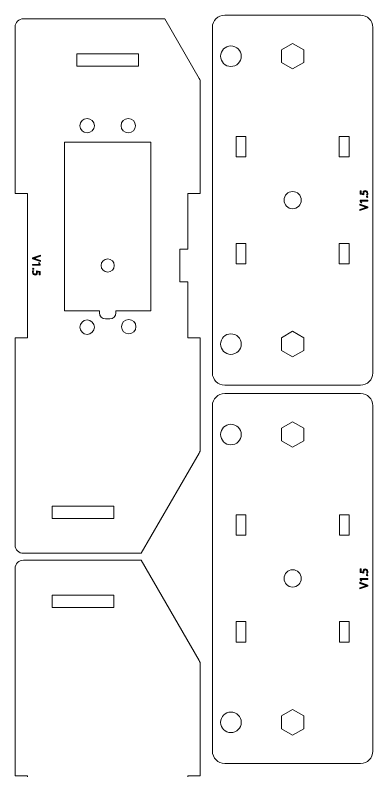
# Model space of a CAD drawing. Header units: inches. Extents: x 4 to 407, y 4 to 300.
# Drawn here: x 319.6 to 406.6, y 114.9 to 298.7 of the extents above; entities that cross this region are included whole.
import ezdxf

# ---------------------------------------------------------------- set-up
doc = ezdxf.new("R2010")
doc.units = ezdxf.units.IN
doc.header["$MEASUREMENT"] = 0
doc.layers.add('Ebene 1', color=7, linetype='Continuous')

# ---------------------------------------------------------------- blocks, each defined once
blk = doc.blocks.new('block 142')
at = {"layer": 'Ebene 1'}
h = blk.add_hatch(color=250, dxfattribs=at)
h.dxf.hatch_style = 2
edge = h.paths.add_edge_path()
edge.add_spline(control_points=[(403.68, 256.01), (403.68, 256.01), (403.68, 255.31), (403.68, 255.31), (403.68, 255.31), (404.15, 255.24), (404.15, 255.24), (404.14, 255.29), (404.14, 255.33), (404.14, 255.39), (404.14, 255.53), (404.17, 255.68), (404.23, 255.79), (404.32, 255.93), (404.47, 256.05), (404.71, 256.05), (405.06, 256.05), (405.33, 255.77), (405.33, 255.37), (405.33, 255.17), (405.28, 255), (405.22, 254.91), (405.22, 254.91), (405.03, 254.97), (405.03, 254.97), (405.08, 255.05), (405.13, 255.2), (405.13, 255.36), (405.13, 255.6), (404.98, 255.8), (404.73, 255.8), (404.5, 255.8), (404.33, 255.64), (404.33, 255.27), (404.33, 255.17), (404.34, 255.09), (404.35, 255.02), (404.35, 255.02), (403.47, 255.14), (403.47, 255.14), (403.47, 255.14), (403.47, 256.01), (403.47, 256.01), (403.47, 256.01), (403.68, 256.01), (403.68, 256.01)], knot_values=[0, 0, 0, 0, 1, 1, 1, 2, 2, 2, 3, 3, 3, 4, 4, 4, 5, 5, 5, 6, 6, 6, 7, 7, 7, 8, 8, 8, 9, 9, 9, 10, 10, 10, 11, 11, 11, 12, 12, 12, 13, 13, 13, 14, 14, 14, 15, 15, 15, 15], degree=3, periodic=1)
h = blk.add_hatch(color=250, dxfattribs=at)
h.dxf.hatch_style = 2
h.paths.add_polyline_path([(403.7, 253.43), (403.7, 253.42), (403.87, 253.1), (403.68, 253.05), (403.47, 253.45), (403.47, 253.67), (405.3, 253.67), (405.3, 253.43)])
h = blk.add_hatch(color=250, dxfattribs=at)
h.dxf.hatch_style = 2
edge = h.paths.add_edge_path()
edge.add_spline(control_points=[(405.15, 254.35), (405.05, 254.35), (404.98, 254.43), (404.98, 254.52), (404.98, 254.62), (405.05, 254.69), (405.15, 254.69), (405.26, 254.69), (405.33, 254.63), (405.33, 254.52), (405.33, 254.42), (405.26, 254.35), (405.15, 254.35)], knot_values=[0, 0, 0, 0, 1, 1, 1, 2, 2, 2, 3, 3, 3, 4, 4, 4, 4], degree=3, periodic=1)
h = blk.add_hatch(color=250, dxfattribs=at)
h.dxf.hatch_style = 2
edge = h.paths.add_edge_path()
edge.add_spline(control_points=[(405.3, 251.82), (405.3, 251.82), (403.4, 251.2), (403.4, 251.2), (403.4, 251.2), (403.4, 251.46), (403.4, 251.46), (403.4, 251.46), (404.34, 251.76), (404.34, 251.76), (404.59, 251.84), (404.82, 251.91), (405.05, 251.96), (405.05, 251.96), (405.05, 251.97), (405.05, 251.97), (404.83, 252.02), (404.59, 252.1), (404.34, 252.18), (404.34, 252.18), (403.4, 252.51), (403.4, 252.51), (403.4, 252.51), (403.4, 252.77), (403.4, 252.77), (403.4, 252.77), (405.3, 252.09), (405.3, 252.09), (405.3, 252.09), (405.3, 251.82), (405.3, 251.82)], knot_values=[0, 0, 0, 0, 1, 1, 1, 2, 2, 2, 3, 3, 3, 4, 4, 4, 5, 5, 5, 6, 6, 6, 7, 7, 7, 8, 8, 8, 9, 9, 9, 10, 10, 10, 10], degree=3, periodic=1)
at = {"layer": 'Ebene 1', "lineweight": 0}
blk.add_lwpolyline([(403.7, 253.43), (403.7, 253.42), (403.87, 253.1), (403.68, 253.05), (403.47, 253.45), (403.47, 253.67), (405.3, 253.67), (405.3, 253.43), (403.7, 253.43)], dxfattribs=at)
for points, knots in [([(403.68, 256.01), (403.68, 256.01), (403.68, 255.31), (403.68, 255.31), (403.68, 255.31), (404.15, 255.24), (404.15, 255.24), (404.14, 255.29), (404.14, 255.33), (404.14, 255.39), (404.14, 255.53), (404.17, 255.68), (404.23, 255.79), (404.32, 255.93), (404.47, 256.05), (404.71, 256.05), (405.06, 256.05), (405.33, 255.77), (405.33, 255.37), (405.33, 255.17), (405.28, 255), (405.22, 254.91), (405.22, 254.91), (405.03, 254.97), (405.03, 254.97), (405.08, 255.05), (405.13, 255.2), (405.13, 255.36), (405.13, 255.6), (404.98, 255.8), (404.73, 255.8), (404.5, 255.8), (404.33, 255.64), (404.33, 255.27), (404.33, 255.17), (404.34, 255.09), (404.35, 255.02), (404.35, 255.02), (403.47, 255.14), (403.47, 255.14), (403.47, 255.14), (403.47, 256.01), (403.47, 256.01), (403.47, 256.01), (403.68, 256.01), (403.68, 256.01)], [0, 0, 0, 0, 1, 1, 1, 2, 2, 2, 3, 3, 3, 4, 4, 4, 5, 5, 5, 6, 6, 6, 7, 7, 7, 8, 8, 8, 9, 9, 9, 10, 10, 10, 11, 11, 11, 12, 12, 12, 13, 13, 13, 14, 14, 14, 15, 15, 15, 15]), ([(405.15, 254.35), (405.05, 254.35), (404.98, 254.43), (404.98, 254.52), (404.98, 254.62), (405.05, 254.69), (405.15, 254.69), (405.26, 254.69), (405.33, 254.63), (405.33, 254.52), (405.33, 254.42), (405.26, 254.35), (405.15, 254.35)], [0, 0, 0, 0, 1, 1, 1, 2, 2, 2, 3, 3, 3, 4, 4, 4, 4]), ([(405.3, 251.82), (405.3, 251.82), (403.4, 251.2), (403.4, 251.2), (403.4, 251.2), (403.4, 251.46), (403.4, 251.46), (403.4, 251.46), (404.34, 251.76), (404.34, 251.76), (404.59, 251.84), (404.82, 251.91), (405.05, 251.96), (405.05, 251.96), (405.05, 251.97), (405.05, 251.97), (404.83, 252.02), (404.59, 252.1), (404.34, 252.18), (404.34, 252.18), (403.4, 252.51), (403.4, 252.51), (403.4, 252.51), (403.4, 252.77), (403.4, 252.77), (403.4, 252.77), (405.3, 252.09), (405.3, 252.09), (405.3, 252.09), (405.3, 251.82), (405.3, 251.82)], [0, 0, 0, 0, 1, 1, 1, 2, 2, 2, 3, 3, 3, 4, 4, 4, 5, 5, 5, 6, 6, 6, 7, 7, 7, 8, 8, 8, 9, 9, 9, 10, 10, 10, 10])]:
    blk.add_open_spline(points, degree=3, knots=knots, dxfattribs=at)
blk = doc.blocks.new('block 141')
at = {"layer": 'Ebene 1', "lineweight": 0}
for points in [[(389.74, 287.16), (387.05, 285.61), (384.37, 287.16), (384.37, 290.26), (387.05, 291.81), (389.74, 290.26), (389.74, 287.16)], [(375.71, 269.21), (375.71, 264.21), (373.31, 264.21), (373.31, 269.21), (375.71, 269.21)], [(400.8, 269.21), (400.8, 264.21), (398.4, 264.21), (398.4, 269.21), (400.8, 269.21)], [(375.71, 243.21), (375.71, 238.21), (373.31, 238.21), (373.31, 243.21), (375.71, 243.21)], [(400.8, 243.21), (400.8, 238.21), (398.4, 238.21), (398.4, 243.21), (400.8, 243.21)], [(389.74, 217.16), (387.05, 215.61), (384.37, 217.16), (384.37, 220.26), (387.05, 221.81), (389.74, 220.26), (389.74, 217.16)]]:
    blk.add_lwpolyline(points, dxfattribs=at)
for points in [[(369.56, 288.71), (369.56, 290.09), (370.67, 291.21), (372.06, 291.21), (373.44, 291.21), (374.56, 290.09), (374.56, 288.71), (374.56, 287.33), (373.44, 286.21), (372.06, 286.21), (370.67, 286.21), (369.56, 287.33), (369.56, 288.71)], [(389.16, 253.71), (389.16, 254.87), (388.21, 255.81), (387.06, 255.81), (385.9, 255.81), (384.96, 254.87), (384.96, 253.71), (384.96, 252.55), (385.9, 251.61), (387.06, 251.61), (388.21, 251.61), (389.16, 252.55), (389.16, 253.71)], [(369.56, 218.71), (369.56, 220.09), (370.67, 221.21), (372.06, 221.21), (373.44, 221.21), (374.56, 220.09), (374.56, 218.71), (374.56, 217.33), (373.44, 216.21), (372.06, 216.21), (370.67, 216.21), (369.56, 217.33), (369.56, 218.71)]]:
    blk.add_open_spline(points, degree=3, knots=[0, 0, 0, 0, 1, 1, 1, 2, 2, 2, 3, 3, 3, 4, 4, 4, 4], dxfattribs=at)
at = {"layer": 'Ebene 1'}
blk.add_blockref('block 142', (0, 0), dxfattribs=at)
blk = doc.blocks.new('block 140')
at = {"layer": 'Ebene 1', "lineweight": 0}
blk.add_open_spline([(403.55, 298.71), (405.21, 298.71), (406.55, 297.37), (406.55, 295.71), (406.55, 295.71), (406.55, 211.71), (406.55, 211.71), (406.55, 210.06), (405.21, 208.71), (403.55, 208.71), (403.55, 208.71), (370.55, 208.71), (370.55, 208.71), (368.9, 208.71), (367.55, 210.06), (367.55, 211.71), (367.55, 211.71), (367.55, 295.71), (367.55, 295.71), (367.55, 297.37), (368.9, 298.71), (370.55, 298.71), (370.55, 298.71), (403.55, 298.71), (403.55, 298.71)], degree=3, knots=[0, 0, 0, 0, 1, 1, 1, 2, 2, 2, 3, 3, 3, 4, 4, 4, 5, 5, 5, 6, 6, 6, 7, 7, 7, 8, 8, 8, 8], dxfattribs=at)
at = {"layer": 'Ebene 1'}
blk.add_blockref('block 141', (0, 0), dxfattribs=at)
blk = doc.blocks.new('block 145')
at = {"layer": 'Ebene 1'}
h = blk.add_hatch(color=250, dxfattribs=at)
h.dxf.hatch_style = 2
edge = h.paths.add_edge_path()
edge.add_spline(control_points=[(403.68, 164.01), (403.68, 164.01), (403.68, 163.31), (403.68, 163.31), (403.68, 163.31), (404.15, 163.24), (404.15, 163.24), (404.14, 163.29), (404.14, 163.33), (404.14, 163.39), (404.14, 163.53), (404.17, 163.68), (404.24, 163.79), (404.32, 163.93), (404.48, 164.05), (404.71, 164.05), (405.07, 164.05), (405.33, 163.77), (405.33, 163.37), (405.33, 163.17), (405.28, 163), (405.22, 162.91), (405.22, 162.91), (405.03, 162.97), (405.03, 162.97), (405.08, 163.05), (405.13, 163.2), (405.13, 163.37), (405.13, 163.6), (404.98, 163.8), (404.74, 163.8), (404.5, 163.8), (404.33, 163.64), (404.33, 163.27), (404.33, 163.17), (404.34, 163.09), (404.35, 163.02), (404.35, 163.02), (403.47, 163.14), (403.47, 163.14), (403.47, 163.14), (403.47, 164.01), (403.47, 164.01), (403.47, 164.01), (403.68, 164.01), (403.68, 164.01)], knot_values=[0, 0, 0, 0, 1, 1, 1, 2, 2, 2, 3, 3, 3, 4, 4, 4, 5, 5, 5, 6, 6, 6, 7, 7, 7, 8, 8, 8, 9, 9, 9, 10, 10, 10, 11, 11, 11, 12, 12, 12, 13, 13, 13, 14, 14, 14, 15, 15, 15, 15], degree=3, periodic=1)
h = blk.add_hatch(color=250, dxfattribs=at)
h.dxf.hatch_style = 2
edge = h.paths.add_edge_path()
edge.add_spline(control_points=[(405.16, 162.35), (405.05, 162.35), (404.98, 162.43), (404.98, 162.52), (404.98, 162.62), (405.05, 162.69), (405.16, 162.69), (405.26, 162.69), (405.33, 162.63), (405.33, 162.52), (405.33, 162.42), (405.26, 162.35), (405.16, 162.35)], knot_values=[0, 0, 0, 0, 1, 1, 1, 2, 2, 2, 3, 3, 3, 4, 4, 4, 4], degree=3, periodic=1)
h = blk.add_hatch(color=250, dxfattribs=at)
h.dxf.hatch_style = 2
edge = h.paths.add_edge_path()
edge.add_spline(control_points=[(405.3, 159.82), (405.3, 159.82), (403.4, 159.2), (403.4, 159.2), (403.4, 159.2), (403.4, 159.46), (403.4, 159.46), (403.4, 159.46), (404.34, 159.76), (404.34, 159.76), (404.59, 159.84), (404.83, 159.91), (405.05, 159.96), (405.05, 159.96), (405.05, 159.97), (405.05, 159.97), (404.83, 160.02), (404.59, 160.1), (404.34, 160.18), (404.34, 160.18), (403.4, 160.51), (403.4, 160.51), (403.4, 160.51), (403.4, 160.77), (403.4, 160.77), (403.4, 160.77), (405.3, 160.09), (405.3, 160.09), (405.3, 160.09), (405.3, 159.82), (405.3, 159.82)], knot_values=[0, 0, 0, 0, 1, 1, 1, 2, 2, 2, 3, 3, 3, 4, 4, 4, 5, 5, 5, 6, 6, 6, 7, 7, 7, 8, 8, 8, 9, 9, 9, 10, 10, 10, 10], degree=3, periodic=1)
h = blk.add_hatch(color=250, dxfattribs=at)
h.dxf.hatch_style = 2
h.paths.add_polyline_path([(403.7, 161.43), (403.7, 161.42), (403.87, 161.1), (403.68, 161.05), (403.47, 161.45), (403.47, 161.67), (405.3, 161.67), (405.3, 161.43)])
at = {"layer": 'Ebene 1', "lineweight": 0}
blk.add_lwpolyline([(403.7, 161.43), (403.7, 161.42), (403.87, 161.1), (403.68, 161.05), (403.47, 161.45), (403.47, 161.67), (405.3, 161.67), (405.3, 161.43), (403.7, 161.43)], dxfattribs=at)
for points, knots in [([(403.68, 164.01), (403.68, 164.01), (403.68, 163.31), (403.68, 163.31), (403.68, 163.31), (404.15, 163.24), (404.15, 163.24), (404.14, 163.29), (404.14, 163.33), (404.14, 163.39), (404.14, 163.53), (404.17, 163.68), (404.24, 163.79), (404.32, 163.93), (404.48, 164.05), (404.71, 164.05), (405.07, 164.05), (405.33, 163.77), (405.33, 163.37), (405.33, 163.17), (405.28, 163), (405.22, 162.91), (405.22, 162.91), (405.03, 162.97), (405.03, 162.97), (405.08, 163.05), (405.13, 163.2), (405.13, 163.37), (405.13, 163.6), (404.98, 163.8), (404.74, 163.8), (404.5, 163.8), (404.33, 163.64), (404.33, 163.27), (404.33, 163.17), (404.34, 163.09), (404.35, 163.02), (404.35, 163.02), (403.47, 163.14), (403.47, 163.14), (403.47, 163.14), (403.47, 164.01), (403.47, 164.01), (403.47, 164.01), (403.68, 164.01), (403.68, 164.01)], [0, 0, 0, 0, 1, 1, 1, 2, 2, 2, 3, 3, 3, 4, 4, 4, 5, 5, 5, 6, 6, 6, 7, 7, 7, 8, 8, 8, 9, 9, 9, 10, 10, 10, 11, 11, 11, 12, 12, 12, 13, 13, 13, 14, 14, 14, 15, 15, 15, 15]), ([(405.16, 162.35), (405.05, 162.35), (404.98, 162.43), (404.98, 162.52), (404.98, 162.62), (405.05, 162.69), (405.16, 162.69), (405.26, 162.69), (405.33, 162.63), (405.33, 162.52), (405.33, 162.42), (405.26, 162.35), (405.16, 162.35)], [0, 0, 0, 0, 1, 1, 1, 2, 2, 2, 3, 3, 3, 4, 4, 4, 4]), ([(405.3, 159.82), (405.3, 159.82), (403.4, 159.2), (403.4, 159.2), (403.4, 159.2), (403.4, 159.46), (403.4, 159.46), (403.4, 159.46), (404.34, 159.76), (404.34, 159.76), (404.59, 159.84), (404.83, 159.91), (405.05, 159.96), (405.05, 159.96), (405.05, 159.97), (405.05, 159.97), (404.83, 160.02), (404.59, 160.1), (404.34, 160.18), (404.34, 160.18), (403.4, 160.51), (403.4, 160.51), (403.4, 160.51), (403.4, 160.77), (403.4, 160.77), (403.4, 160.77), (405.3, 160.09), (405.3, 160.09), (405.3, 160.09), (405.3, 159.82), (405.3, 159.82)], [0, 0, 0, 0, 1, 1, 1, 2, 2, 2, 3, 3, 3, 4, 4, 4, 5, 5, 5, 6, 6, 6, 7, 7, 7, 8, 8, 8, 9, 9, 9, 10, 10, 10, 10])]:
    blk.add_open_spline(points, degree=3, knots=knots, dxfattribs=at)
blk = doc.blocks.new('block 144')
at = {"layer": 'Ebene 1', "lineweight": 0}
for points in [[(389.74, 195.16), (387.06, 193.61), (384.37, 195.16), (384.37, 198.26), (387.06, 199.81), (389.74, 198.26), (389.74, 195.16)], [(375.71, 177.21), (375.71, 172.21), (373.31, 172.21), (373.31, 177.21), (375.71, 177.21)], [(400.81, 177.21), (400.81, 172.21), (398.41, 172.21), (398.41, 177.21), (400.81, 177.21)], [(375.71, 151.21), (375.71, 146.21), (373.31, 146.21), (373.31, 151.21), (375.71, 151.21)], [(400.81, 151.21), (400.81, 146.21), (398.41, 146.21), (398.41, 151.21), (400.81, 151.21)], [(389.74, 125.16), (387.06, 123.61), (384.37, 125.16), (384.37, 128.26), (387.06, 129.81), (389.74, 128.26), (389.74, 125.16)]]:
    blk.add_lwpolyline(points, dxfattribs=at)
for points in [[(369.56, 196.71), (369.56, 198.09), (370.68, 199.21), (372.06, 199.21), (373.44, 199.21), (374.56, 198.09), (374.56, 196.71), (374.56, 195.33), (373.44, 194.21), (372.06, 194.21), (370.68, 194.21), (369.56, 195.33), (369.56, 196.71)], [(389.16, 161.71), (389.16, 162.87), (388.21, 163.81), (387.06, 163.81), (385.9, 163.81), (384.96, 162.87), (384.96, 161.71), (384.96, 160.55), (385.9, 159.61), (387.06, 159.61), (388.21, 159.61), (389.16, 160.55), (389.16, 161.71)], [(369.56, 126.71), (369.56, 128.09), (370.68, 129.21), (372.06, 129.21), (373.44, 129.21), (374.56, 128.09), (374.56, 126.71), (374.56, 125.33), (373.44, 124.21), (372.06, 124.21), (370.68, 124.21), (369.56, 125.33), (369.56, 126.71)]]:
    blk.add_open_spline(points, degree=3, knots=[0, 0, 0, 0, 1, 1, 1, 2, 2, 2, 3, 3, 3, 4, 4, 4, 4], dxfattribs=at)
at = {"layer": 'Ebene 1'}
blk.add_blockref('block 145', (0, 0), dxfattribs=at)
blk = doc.blocks.new('block 143')
at = {"layer": 'Ebene 1', "lineweight": 0}
blk.add_open_spline([(403.56, 206.71), (405.21, 206.71), (406.56, 205.37), (406.56, 203.71), (406.56, 203.71), (406.56, 119.71), (406.56, 119.71), (406.56, 118.06), (405.21, 116.71), (403.56, 116.71), (403.56, 116.71), (370.56, 116.71), (370.56, 116.71), (368.9, 116.71), (367.56, 118.06), (367.56, 119.71), (367.56, 119.71), (367.56, 203.71), (367.56, 203.71), (367.56, 205.37), (368.9, 206.71), (370.56, 206.71), (370.56, 206.71), (403.56, 206.71), (403.56, 206.71)], degree=3, knots=[0, 0, 0, 0, 1, 1, 1, 2, 2, 2, 3, 3, 3, 4, 4, 4, 5, 5, 5, 6, 6, 6, 7, 7, 7, 8, 8, 8, 8], dxfattribs=at)
at = {"layer": 'Ebene 1'}
blk.add_blockref('block 144', (0, 0), dxfattribs=at)
blk = doc.blocks.new('block 150')
at = {"layer": 'Ebene 1'}
h = blk.add_hatch(color=250, dxfattribs=at)
h.dxf.hatch_style = 2
edge = h.paths.add_edge_path()
edge.add_spline(control_points=[(323.87, 239.71), (323.87, 239.71), (325.77, 240.33), (325.77, 240.33), (325.77, 240.33), (325.77, 240.07), (325.77, 240.07), (325.77, 240.07), (324.83, 239.77), (324.83, 239.77), (324.58, 239.69), (324.35, 239.62), (324.12, 239.57), (324.12, 239.57), (324.12, 239.56), (324.12, 239.56), (324.34, 239.51), (324.58, 239.43), (324.83, 239.35), (324.83, 239.35), (325.77, 239.02), (325.77, 239.02), (325.77, 239.02), (325.77, 238.76), (325.77, 238.76), (325.77, 238.76), (323.87, 239.44), (323.87, 239.44), (323.87, 239.44), (323.87, 239.71), (323.87, 239.71)], knot_values=[0, 0, 0, 0, 1, 1, 1, 2, 2, 2, 3, 3, 3, 4, 4, 4, 5, 5, 5, 6, 6, 6, 7, 7, 7, 8, 8, 8, 9, 9, 9, 10, 10, 10, 10], degree=3, periodic=1)
h = blk.add_hatch(color=250, dxfattribs=at)
h.dxf.hatch_style = 2
edge = h.paths.add_edge_path()
edge.add_spline(control_points=[(324.02, 237.18), (324.12, 237.18), (324.19, 237.1), (324.19, 237.01), (324.19, 236.91), (324.12, 236.84), (324.02, 236.84), (323.92, 236.84), (323.84, 236.9), (323.84, 237.01), (323.84, 237.11), (323.92, 237.18), (324.02, 237.18)], knot_values=[0, 0, 0, 0, 1, 1, 1, 2, 2, 2, 3, 3, 3, 4, 4, 4, 4], degree=3, periodic=1)
h = blk.add_hatch(color=250, dxfattribs=at)
h.dxf.hatch_style = 2
h.paths.add_polyline_path([(325.47, 238.1), (325.47, 238.11), (325.3, 238.43), (325.49, 238.48), (325.7, 238.08), (325.7, 237.86), (323.87, 237.86), (323.87, 238.1)])
h = blk.add_hatch(color=250, dxfattribs=at)
h.dxf.hatch_style = 2
edge = h.paths.add_edge_path()
edge.add_spline(control_points=[(325.49, 235.52), (325.49, 235.52), (325.49, 236.22), (325.49, 236.22), (325.49, 236.22), (325.02, 236.29), (325.02, 236.29), (325.03, 236.24), (325.04, 236.2), (325.04, 236.14), (325.04, 236), (325, 235.86), (324.94, 235.74), (324.85, 235.6), (324.7, 235.48), (324.47, 235.48), (324.11, 235.48), (323.84, 235.76), (323.84, 236.16), (323.84, 236.36), (323.9, 236.53), (323.95, 236.62), (323.95, 236.62), (324.14, 236.56), (324.14, 236.56), (324.1, 236.48), (324.04, 236.33), (324.04, 236.17), (324.04, 235.93), (324.19, 235.73), (324.44, 235.73), (324.67, 235.73), (324.84, 235.89), (324.84, 236.26), (324.84, 236.36), (324.83, 236.44), (324.82, 236.51), (324.82, 236.51), (325.7, 236.39), (325.7, 236.39), (325.7, 236.39), (325.7, 235.52), (325.7, 235.52), (325.7, 235.52), (325.49, 235.52), (325.49, 235.52)], knot_values=[0, 0, 0, 0, 1, 1, 1, 2, 2, 2, 3, 3, 3, 4, 4, 4, 5, 5, 5, 6, 6, 6, 7, 7, 7, 8, 8, 8, 9, 9, 9, 10, 10, 10, 11, 11, 11, 12, 12, 12, 13, 13, 13, 14, 14, 14, 15, 15, 15, 15], degree=3, periodic=1)
at = {"layer": 'Ebene 1', "lineweight": 0}
blk.add_lwpolyline([(325.47, 238.1), (325.47, 238.11), (325.3, 238.43), (325.49, 238.48), (325.7, 238.08), (325.7, 237.86), (323.87, 237.86), (323.87, 238.1), (325.47, 238.1)], dxfattribs=at)
for points, knots in [([(323.87, 239.71), (323.87, 239.71), (325.77, 240.33), (325.77, 240.33), (325.77, 240.33), (325.77, 240.07), (325.77, 240.07), (325.77, 240.07), (324.83, 239.77), (324.83, 239.77), (324.58, 239.69), (324.35, 239.62), (324.12, 239.57), (324.12, 239.57), (324.12, 239.56), (324.12, 239.56), (324.34, 239.51), (324.58, 239.43), (324.83, 239.35), (324.83, 239.35), (325.77, 239.02), (325.77, 239.02), (325.77, 239.02), (325.77, 238.76), (325.77, 238.76), (325.77, 238.76), (323.87, 239.44), (323.87, 239.44), (323.87, 239.44), (323.87, 239.71), (323.87, 239.71)], [0, 0, 0, 0, 1, 1, 1, 2, 2, 2, 3, 3, 3, 4, 4, 4, 5, 5, 5, 6, 6, 6, 7, 7, 7, 8, 8, 8, 9, 9, 9, 10, 10, 10, 10]), ([(324.02, 237.18), (324.12, 237.18), (324.19, 237.1), (324.19, 237.01), (324.19, 236.91), (324.12, 236.84), (324.02, 236.84), (323.92, 236.84), (323.84, 236.9), (323.84, 237.01), (323.84, 237.11), (323.92, 237.18), (324.02, 237.18)], [0, 0, 0, 0, 1, 1, 1, 2, 2, 2, 3, 3, 3, 4, 4, 4, 4]), ([(325.49, 235.52), (325.49, 235.52), (325.49, 236.22), (325.49, 236.22), (325.49, 236.22), (325.02, 236.29), (325.02, 236.29), (325.03, 236.24), (325.04, 236.2), (325.04, 236.14), (325.04, 236), (325, 235.86), (324.94, 235.74), (324.85, 235.6), (324.7, 235.48), (324.47, 235.48), (324.11, 235.48), (323.84, 235.76), (323.84, 236.16), (323.84, 236.36), (323.9, 236.53), (323.95, 236.62), (323.95, 236.62), (324.14, 236.56), (324.14, 236.56), (324.1, 236.48), (324.04, 236.33), (324.04, 236.17), (324.04, 235.93), (324.19, 235.73), (324.44, 235.73), (324.67, 235.73), (324.84, 235.89), (324.84, 236.26), (324.84, 236.36), (324.83, 236.44), (324.82, 236.51), (324.82, 236.51), (325.7, 236.39), (325.7, 236.39), (325.7, 236.39), (325.7, 235.52), (325.7, 235.52), (325.7, 235.52), (325.49, 235.52), (325.49, 235.52)], [0, 0, 0, 0, 1, 1, 1, 2, 2, 2, 3, 3, 3, 4, 4, 4, 5, 5, 5, 6, 6, 6, 7, 7, 7, 8, 8, 8, 9, 9, 9, 10, 10, 10, 11, 11, 11, 12, 12, 12, 13, 13, 13, 14, 14, 14, 15, 15, 15, 15])]:
    blk.add_open_spline(points, degree=3, knots=knots, dxfattribs=at)
blk = doc.blocks.new('block 151')
at = {"layer": 'Ebene 1', "lineweight": 0}
for points, knots in [([(338.87, 271.82), (338.87, 270.85), (338.08, 270.07), (337.11, 270.07), (336.15, 270.07), (335.37, 270.85), (335.37, 271.82), (335.37, 272.78), (336.15, 273.57), (337.11, 273.57), (338.08, 273.57), (338.87, 272.78), (338.87, 271.82)], [0, 0, 0, 0, 1, 1, 1, 2, 2, 2, 3, 3, 3, 4, 4, 4, 4]), ([(348.87, 271.82), (348.87, 270.85), (348.08, 270.07), (347.12, 270.07), (346.15, 270.07), (345.37, 270.85), (345.37, 271.82), (345.37, 272.78), (346.15, 273.57), (347.12, 273.57), (348.08, 273.57), (348.87, 272.78), (348.87, 271.82)], [0, 0, 0, 0, 1, 1, 1, 2, 2, 2, 3, 3, 3, 4, 4, 4, 4]), ([(352.62, 267.82), (352.62, 267.82), (331.62, 267.82), (331.62, 267.82), (331.62, 267.82), (331.62, 226.82), (331.62, 226.82), (331.62, 226.82), (340.11, 226.82), (340.11, 226.82), (340.11, 226.82), (340.11, 226.32), (340.11, 226.32), (340.11, 225.49), (340.79, 224.82), (341.61, 224.82), (341.61, 224.82), (342.62, 224.82), (342.62, 224.82), (343.44, 224.82), (344.12, 225.49), (344.12, 226.32), (344.12, 226.32), (344.12, 226.82), (344.12, 226.82), (344.12, 226.82), (352.62, 226.82), (352.62, 226.82), (352.62, 226.82), (352.62, 267.82), (352.62, 267.82)], [0, 0, 0, 0, 1, 1, 1, 2, 2, 2, 3, 3, 3, 4, 4, 4, 5, 5, 5, 6, 6, 6, 7, 7, 7, 8, 8, 8, 9, 9, 9, 10, 10, 10, 10]), ([(342.12, 239.42), (343, 239.42), (343.72, 238.7), (343.72, 237.82), (343.72, 236.93), (343, 236.22), (342.12, 236.22), (341.23, 236.22), (340.52, 236.93), (340.52, 237.82), (340.52, 238.7), (341.23, 239.42), (342.12, 239.42)], [0, 0, 0, 0, 1, 1, 1, 2, 2, 2, 3, 3, 3, 4, 4, 4, 4]), ([(338.87, 222.82), (338.87, 221.85), (338.08, 221.07), (337.11, 221.07), (336.15, 221.07), (335.37, 221.85), (335.37, 222.82), (335.37, 223.78), (336.15, 224.57), (337.11, 224.57), (338.08, 224.57), (338.87, 223.78), (338.87, 222.82)], [0, 0, 0, 0, 1, 1, 1, 2, 2, 2, 3, 3, 3, 4, 4, 4, 4]), ([(348.98, 222.94), (348.98, 221.97), (348.2, 221.19), (347.23, 221.19), (346.26, 221.19), (345.48, 221.97), (345.48, 222.94), (345.48, 223.9), (346.26, 224.69), (347.23, 224.69), (348.2, 224.69), (348.98, 223.9), (348.98, 222.94)], [0, 0, 0, 0, 1, 1, 1, 2, 2, 2, 3, 3, 3, 4, 4, 4, 4])]:
    blk.add_open_spline(points, degree=3, knots=knots, dxfattribs=at)
blk = doc.blocks.new('block 149')
at = {"layer": 'Ebene 1', "lineweight": 0}
for points in [[(349.62, 286.32), (334.62, 286.32), (334.62, 289.32), (349.62, 289.32), (349.62, 286.32)], [(349.62, 289.32), (334.62, 289.32), (334.62, 286.32), (349.62, 286.32), (349.62, 289.32)], [(343.62, 179.32), (328.62, 179.32), (328.62, 176.32), (343.62, 176.32), (343.62, 179.32)]]:
    blk.add_lwpolyline(points, dxfattribs=at)
blk.add_open_spline([(364.38, 283.27), (364.53, 283.01), (364.61, 282.7), (364.62, 282.38), (364.62, 282.38), (364.62, 255.32), (364.62, 255.32), (364.62, 255.32), (361.62, 255.32), (361.62, 255.32), (361.62, 255.32), (361.62, 254.61), (361.62, 254.61), (361.62, 254.61), (361.62, 254.61), (361.62, 254.61), (361.62, 254.61), (361.62, 244.61), (361.62, 244.61), (361.62, 244.61), (361.62, 244.61), (361.62, 244.61), (361.62, 244.61), (361.62, 241.82), (361.62, 241.82), (361.62, 241.82), (359.62, 241.82), (359.62, 241.82), (359.62, 241.82), (359.62, 233.82), (359.62, 233.82), (359.62, 233.82), (361.62, 233.82), (361.62, 233.82), (361.62, 233.82), (361.62, 230.98), (361.62, 230.98), (361.62, 230.98), (361.62, 230.98), (361.62, 230.98), (361.62, 230.98), (361.62, 220.98), (361.62, 220.98), (361.62, 220.98), (361.62, 220.98), (361.62, 220.98), (361.62, 220.98), (361.62, 220.32), (361.62, 220.32), (361.62, 220.32), (361.62, 220.32), (361.62, 220.32), (361.62, 220.32), (361.62, 220.26), (361.62, 220.26), (361.62, 220.26), (364.62, 220.26), (364.62, 220.26), (364.62, 220.26), (364.62, 193.21), (364.62, 193.21), (364.62, 193.21), (364.62, 193.21), (364.62, 193.21), (364.62, 193.21), (364.62, 193.21), (364.62, 193.21), (364.62, 193.21), (364.62, 193.18), (364.62, 193.18), (364.61, 192.82), (364.52, 192.49), (364.35, 192.2), (364.35, 192.2), (364.35, 192.18), (364.35, 192.18), (364.35, 192.18), (350.28, 167.82), (350.28, 167.82), (350.28, 167.82), (321.62, 167.82), (321.62, 167.82), (320.51, 167.82), (319.62, 168.71), (319.62, 169.8), (319.62, 169.8), (319.62, 220.26), (319.62, 220.26), (319.62, 220.26), (322.62, 220.26), (322.62, 220.26), (322.62, 220.26), (322.62, 220.32), (322.62, 220.32), (322.62, 220.32), (322.62, 223.26), (322.62, 223.26), (322.62, 223.26), (322.62, 223.26), (322.62, 223.26), (322.62, 223.26), (322.62, 226.26), (322.62, 226.26), (322.62, 226.26), (322.62, 226.26), (322.62, 226.26), (322.62, 226.26), (322.62, 249.26), (322.62, 249.26), (322.62, 249.26), (322.62, 249.26), (322.62, 249.26), (322.62, 249.26), (322.62, 252.26), (322.62, 252.26), (322.62, 252.26), (322.62, 252.26), (322.62, 252.26), (322.62, 252.26), (322.62, 255.26), (322.62, 255.26), (322.62, 255.26), (322.62, 255.32), (322.62, 255.32), (322.62, 255.32), (319.62, 255.32), (319.62, 255.32), (319.62, 255.32), (319.62, 295.84), (319.62, 295.84), (319.63, 296.93), (320.52, 297.82), (321.62, 297.82), (321.62, 297.82), (355.99, 297.82), (355.99, 297.82), (355.99, 297.82), (364.38, 283.27), (364.38, 283.27)], degree=3, knots=[0, 0, 0, 0, 1, 1, 1, 2, 2, 2, 3, 3, 3, 4, 4, 4, 5, 5, 5, 6, 6, 6, 7, 7, 7, 8, 8, 8, 9, 9, 9, 10, 10, 10, 11, 11, 11, 12, 12, 12, 13, 13, 13, 14, 14, 14, 15, 15, 15, 16, 16, 16, 17, 17, 17, 18, 18, 18, 19, 19, 19, 20, 20, 20, 21, 21, 21, 22, 22, 22, 23, 23, 23, 24, 24, 24, 25, 25, 25, 26, 26, 26, 27, 27, 27, 28, 28, 28, 29, 29, 29, 30, 30, 30, 31, 31, 31, 32, 32, 32, 33, 33, 33, 34, 34, 34, 35, 35, 35, 36, 36, 36, 37, 37, 37, 38, 38, 38, 39, 39, 39, 40, 40, 40, 41, 41, 41, 42, 42, 42, 43, 43, 43, 44, 44, 44, 45, 45, 45, 46, 46, 46, 46], dxfattribs=at)
at = {"layer": 'Ebene 1'}
for name in ['block 151', 'block 150']:
    blk.add_blockref(name, (0, 0), dxfattribs=at)
blk = doc.blocks.new('block 153')
at = {"layer": 'Ebene 1'}
h = blk.add_hatch(color=250, dxfattribs=at)
h.dxf.hatch_style = 2
edge = h.paths.add_edge_path()
edge.add_spline(control_points=[(323.87, 98.04), (323.87, 98.04), (325.77, 98.66), (325.77, 98.66), (325.77, 98.66), (325.77, 98.39), (325.77, 98.39), (325.77, 98.39), (324.83, 98.1), (324.83, 98.1), (324.58, 98.02), (324.35, 97.95), (324.12, 97.89), (324.12, 97.89), (324.12, 97.89), (324.12, 97.89), (324.34, 97.84), (324.58, 97.76), (324.83, 97.67), (324.83, 97.67), (325.77, 97.35), (325.77, 97.35), (325.77, 97.35), (325.77, 97.09), (325.77, 97.09), (325.77, 97.09), (323.87, 97.77), (323.87, 97.77), (323.87, 97.77), (323.87, 98.04), (323.87, 98.04)], knot_values=[0, 0, 0, 0, 1, 1, 1, 2, 2, 2, 3, 3, 3, 4, 4, 4, 5, 5, 5, 6, 6, 6, 7, 7, 7, 8, 8, 8, 9, 9, 9, 10, 10, 10, 10], degree=3, periodic=1)
h = blk.add_hatch(color=250, dxfattribs=at)
h.dxf.hatch_style = 2
h.paths.add_polyline_path([(325.47, 96.43), (325.47, 96.44), (325.3, 96.75), (325.49, 96.8), (325.7, 96.4), (325.7, 96.19), (323.87, 96.19), (323.87, 96.43)])
h = blk.add_hatch(color=250, dxfattribs=at)
h.dxf.hatch_style = 2
edge = h.paths.add_edge_path()
edge.add_spline(control_points=[(324.02, 95.5), (324.12, 95.5), (324.19, 95.43), (324.19, 95.33), (324.19, 95.23), (324.12, 95.17), (324.02, 95.17), (323.91, 95.17), (323.84, 95.23), (323.84, 95.33), (323.84, 95.43), (323.91, 95.5), (324.02, 95.5)], knot_values=[0, 0, 0, 0, 1, 1, 1, 2, 2, 2, 3, 3, 3, 4, 4, 4, 4], degree=3, periodic=1)
h = blk.add_hatch(color=250, dxfattribs=at)
h.dxf.hatch_style = 2
edge = h.paths.add_edge_path()
edge.add_spline(control_points=[(325.49, 93.84), (325.49, 93.84), (325.49, 94.54), (325.49, 94.54), (325.49, 94.54), (325.02, 94.61), (325.02, 94.61), (325.03, 94.57), (325.03, 94.53), (325.03, 94.46), (325.03, 94.32), (325, 94.18), (324.94, 94.07), (324.85, 93.92), (324.7, 93.81), (324.46, 93.81), (324.11, 93.81), (323.84, 94.09), (323.84, 94.49), (323.84, 94.69), (323.89, 94.86), (323.95, 94.95), (323.95, 94.95), (324.14, 94.88), (324.14, 94.88), (324.1, 94.81), (324.04, 94.66), (324.04, 94.49), (324.04, 94.26), (324.19, 94.06), (324.44, 94.06), (324.67, 94.06), (324.84, 94.22), (324.84, 94.58), (324.84, 94.69), (324.83, 94.77), (324.82, 94.84), (324.82, 94.84), (325.7, 94.72), (325.7, 94.72), (325.7, 94.72), (325.7, 93.84), (325.7, 93.84), (325.7, 93.84), (325.49, 93.84), (325.49, 93.84)], knot_values=[0, 0, 0, 0, 1, 1, 1, 2, 2, 2, 3, 3, 3, 4, 4, 4, 5, 5, 5, 6, 6, 6, 7, 7, 7, 8, 8, 8, 9, 9, 9, 10, 10, 10, 11, 11, 11, 12, 12, 12, 13, 13, 13, 14, 14, 14, 15, 15, 15, 15], degree=3, periodic=1)
at = {"layer": 'Ebene 1', "lineweight": 0}
blk.add_lwpolyline([(325.47, 96.43), (325.47, 96.44), (325.3, 96.75), (325.49, 96.8), (325.7, 96.4), (325.7, 96.19), (323.87, 96.19), (323.87, 96.43), (325.47, 96.43)], dxfattribs=at)
for points, knots in [([(323.87, 98.04), (323.87, 98.04), (325.77, 98.66), (325.77, 98.66), (325.77, 98.66), (325.77, 98.39), (325.77, 98.39), (325.77, 98.39), (324.83, 98.1), (324.83, 98.1), (324.58, 98.02), (324.35, 97.95), (324.12, 97.89), (324.12, 97.89), (324.12, 97.89), (324.12, 97.89), (324.34, 97.84), (324.58, 97.76), (324.83, 97.67), (324.83, 97.67), (325.77, 97.35), (325.77, 97.35), (325.77, 97.35), (325.77, 97.09), (325.77, 97.09), (325.77, 97.09), (323.87, 97.77), (323.87, 97.77), (323.87, 97.77), (323.87, 98.04), (323.87, 98.04)], [0, 0, 0, 0, 1, 1, 1, 2, 2, 2, 3, 3, 3, 4, 4, 4, 5, 5, 5, 6, 6, 6, 7, 7, 7, 8, 8, 8, 9, 9, 9, 10, 10, 10, 10]), ([(324.02, 95.5), (324.12, 95.5), (324.19, 95.43), (324.19, 95.33), (324.19, 95.23), (324.12, 95.17), (324.02, 95.17), (323.91, 95.17), (323.84, 95.23), (323.84, 95.33), (323.84, 95.43), (323.91, 95.5), (324.02, 95.5)], [0, 0, 0, 0, 1, 1, 1, 2, 2, 2, 3, 3, 3, 4, 4, 4, 4]), ([(325.49, 93.84), (325.49, 93.84), (325.49, 94.54), (325.49, 94.54), (325.49, 94.54), (325.02, 94.61), (325.02, 94.61), (325.03, 94.57), (325.03, 94.53), (325.03, 94.46), (325.03, 94.32), (325, 94.18), (324.94, 94.07), (324.85, 93.92), (324.7, 93.81), (324.46, 93.81), (324.11, 93.81), (323.84, 94.09), (323.84, 94.49), (323.84, 94.69), (323.89, 94.86), (323.95, 94.95), (323.95, 94.95), (324.14, 94.88), (324.14, 94.88), (324.1, 94.81), (324.04, 94.66), (324.04, 94.49), (324.04, 94.26), (324.19, 94.06), (324.44, 94.06), (324.67, 94.06), (324.84, 94.22), (324.84, 94.58), (324.84, 94.69), (324.83, 94.77), (324.82, 94.84), (324.82, 94.84), (325.7, 94.72), (325.7, 94.72), (325.7, 94.72), (325.7, 93.84), (325.7, 93.84), (325.7, 93.84), (325.49, 93.84), (325.49, 93.84)], [0, 0, 0, 0, 1, 1, 1, 2, 2, 2, 3, 3, 3, 4, 4, 4, 5, 5, 5, 6, 6, 6, 7, 7, 7, 8, 8, 8, 9, 9, 9, 10, 10, 10, 11, 11, 11, 12, 12, 12, 13, 13, 13, 14, 14, 14, 15, 15, 15, 15])]:
    blk.add_open_spline(points, degree=3, knots=knots, dxfattribs=at)
blk = doc.blocks.new('block 154')
at = {"layer": 'Ebene 1', "lineweight": 0}
for points, knots in [([(338.86, 111.14), (338.86, 112.11), (338.08, 112.89), (337.11, 112.89), (336.15, 112.89), (335.37, 112.11), (335.37, 111.14), (335.37, 110.18), (336.15, 109.39), (337.11, 109.39), (338.08, 109.39), (338.86, 110.18), (338.86, 111.14)], [0, 0, 0, 0, 1, 1, 1, 2, 2, 2, 3, 3, 3, 4, 4, 4, 4]), ([(348.98, 111.02), (348.98, 111.99), (348.2, 112.77), (347.23, 112.77), (346.26, 112.77), (345.48, 111.99), (345.48, 111.02), (345.48, 110.06), (346.26, 109.27), (347.23, 109.27), (348.2, 109.27), (348.98, 110.06), (348.98, 111.02)], [0, 0, 0, 0, 1, 1, 1, 2, 2, 2, 3, 3, 3, 4, 4, 4, 4]), ([(352.62, 66.14), (352.62, 66.14), (331.61, 66.14), (331.61, 66.14), (331.61, 66.14), (331.61, 107.14), (331.61, 107.14), (331.61, 107.14), (340.11, 107.14), (340.11, 107.14), (340.11, 107.14), (340.11, 107.64), (340.11, 107.64), (340.11, 108.47), (340.79, 109.14), (341.61, 109.14), (341.61, 109.14), (342.62, 109.14), (342.62, 109.14), (343.44, 109.14), (344.12, 108.47), (344.12, 107.64), (344.12, 107.64), (344.12, 107.14), (344.12, 107.14), (344.12, 107.14), (352.62, 107.14), (352.62, 107.14), (352.62, 107.14), (352.62, 66.14), (352.62, 66.14)], [0, 0, 0, 0, 1, 1, 1, 2, 2, 2, 3, 3, 3, 4, 4, 4, 5, 5, 5, 6, 6, 6, 7, 7, 7, 8, 8, 8, 9, 9, 9, 10, 10, 10, 10]), ([(342.11, 94.54), (343, 94.54), (343.71, 95.26), (343.71, 96.14), (343.71, 97.03), (343, 97.74), (342.11, 97.74), (341.23, 97.74), (340.51, 97.03), (340.51, 96.14), (340.51, 95.26), (341.23, 94.54), (342.11, 94.54)], [0, 0, 0, 0, 1, 1, 1, 2, 2, 2, 3, 3, 3, 4, 4, 4, 4]), ([(338.86, 62.14), (338.86, 63.11), (338.08, 63.89), (337.11, 63.89), (336.15, 63.89), (335.37, 63.11), (335.37, 62.14), (335.37, 61.18), (336.15, 60.39), (337.11, 60.39), (338.08, 60.39), (338.86, 61.18), (338.86, 62.14)], [0, 0, 0, 0, 1, 1, 1, 2, 2, 2, 3, 3, 3, 4, 4, 4, 4]), ([(348.87, 62.14), (348.87, 63.11), (348.08, 63.89), (347.12, 63.89), (346.15, 63.89), (345.36, 63.11), (345.36, 62.14), (345.36, 61.18), (346.15, 60.39), (347.12, 60.39), (348.08, 60.39), (348.87, 61.18), (348.87, 62.14)], [0, 0, 0, 0, 1, 1, 1, 2, 2, 2, 3, 3, 3, 4, 4, 4, 4])]:
    blk.add_open_spline(points, degree=3, knots=knots, dxfattribs=at)
blk = doc.blocks.new('block 152')
at = {"layer": 'Ebene 1', "lineweight": 0}
for points in [[(343.62, 154.64), (328.62, 154.64), (328.62, 157.64), (343.62, 157.64), (343.62, 154.64)], [(349.62, 47.64), (334.61, 47.64), (334.61, 44.64), (349.62, 44.64), (349.62, 47.64)], [(349.62, 44.64), (334.61, 44.64), (334.61, 47.64), (349.62, 47.64), (349.62, 44.64)]]:
    blk.add_lwpolyline(points, dxfattribs=at)
blk.add_open_spline([(364.38, 50.69), (364.52, 50.96), (364.61, 51.26), (364.62, 51.58), (364.62, 51.58), (364.62, 78.64), (364.62, 78.64), (364.62, 78.64), (361.62, 78.64), (361.62, 78.64), (361.62, 78.64), (361.62, 79.35), (361.62, 79.35), (361.62, 79.35), (361.62, 79.35), (361.62, 79.35), (361.62, 79.35), (361.62, 89.35), (361.62, 89.35), (361.62, 89.35), (361.62, 89.35), (361.62, 89.35), (361.62, 89.35), (361.62, 92.14), (361.62, 92.14), (361.62, 92.14), (359.61, 92.14), (359.61, 92.14), (359.61, 92.14), (359.61, 100.14), (359.61, 100.14), (359.61, 100.14), (361.62, 100.14), (361.62, 100.14), (361.62, 100.14), (361.62, 102.98), (361.62, 102.98), (361.62, 102.98), (361.62, 102.98), (361.62, 102.98), (361.62, 102.98), (361.62, 112.98), (361.62, 112.98), (361.62, 112.98), (361.62, 112.98), (361.62, 112.98), (361.62, 112.98), (361.62, 113.64), (361.62, 113.64), (361.62, 113.64), (361.62, 113.64), (361.62, 113.64), (361.62, 113.64), (361.62, 113.7), (361.62, 113.7), (361.62, 113.7), (364.62, 113.7), (364.62, 113.7), (364.62, 113.7), (364.62, 140.75), (364.62, 140.75), (364.62, 140.75), (364.62, 140.75), (364.62, 140.75), (364.62, 140.75), (364.62, 140.75), (364.62, 140.75), (364.62, 140.75), (364.62, 140.78), (364.62, 140.78), (364.61, 141.14), (364.52, 141.47), (364.35, 141.76), (364.35, 141.76), (364.35, 141.78), (364.35, 141.78), (364.35, 141.78), (350.28, 166.14), (350.28, 166.14), (350.28, 166.14), (321.62, 166.14), (321.62, 166.14), (320.51, 166.14), (319.62, 165.26), (319.62, 164.16), (319.62, 164.16), (319.62, 113.7), (319.62, 113.7), (319.62, 113.7), (322.62, 113.7), (322.62, 113.7), (322.62, 113.7), (322.62, 113.64), (322.62, 113.64), (322.62, 113.64), (322.62, 110.7), (322.62, 110.7), (322.62, 110.7), (322.62, 110.7), (322.62, 110.7), (322.62, 110.7), (322.62, 107.7), (322.62, 107.7), (322.62, 107.7), (322.62, 107.7), (322.62, 107.7), (322.62, 107.7), (322.62, 84.7), (322.62, 84.7), (322.62, 84.7), (322.62, 84.7), (322.62, 84.7), (322.62, 84.7), (322.62, 81.7), (322.62, 81.7), (322.62, 81.7), (322.62, 81.7), (322.62, 81.7), (322.62, 81.7), (322.62, 78.7), (322.62, 78.7), (322.62, 78.7), (322.62, 78.64), (322.62, 78.64), (322.62, 78.64), (319.62, 78.64), (319.62, 78.64), (319.62, 78.64), (319.62, 38.12), (319.62, 38.12), (319.63, 37.03), (320.52, 36.14), (321.61, 36.14), (321.61, 36.14), (355.99, 36.14), (355.99, 36.14), (355.99, 36.14), (364.38, 50.69), (364.38, 50.69)], degree=3, knots=[0, 0, 0, 0, 1, 1, 1, 2, 2, 2, 3, 3, 3, 4, 4, 4, 5, 5, 5, 6, 6, 6, 7, 7, 7, 8, 8, 8, 9, 9, 9, 10, 10, 10, 11, 11, 11, 12, 12, 12, 13, 13, 13, 14, 14, 14, 15, 15, 15, 16, 16, 16, 17, 17, 17, 18, 18, 18, 19, 19, 19, 20, 20, 20, 21, 21, 21, 22, 22, 22, 23, 23, 23, 24, 24, 24, 25, 25, 25, 26, 26, 26, 27, 27, 27, 28, 28, 28, 29, 29, 29, 30, 30, 30, 31, 31, 31, 32, 32, 32, 33, 33, 33, 34, 34, 34, 35, 35, 35, 36, 36, 36, 37, 37, 37, 38, 38, 38, 39, 39, 39, 40, 40, 40, 41, 41, 41, 42, 42, 42, 43, 43, 43, 44, 44, 44, 45, 45, 45, 46, 46, 46, 46], dxfattribs=at)
at = {"layer": 'Ebene 1'}
for name in ['block 154', 'block 153']:
    blk.add_blockref(name, (0, 0), dxfattribs=at)

msp = doc.modelspace()

# ---------------------------------------------------------------- block references
at = {"layer": 'Ebene 1'}
for name in ['block 149', 'block 140', 'block 143', 'block 152']:
    msp.add_blockref(name, (0, 0), dxfattribs=at)

doc.saveas('drawing.dxf')
